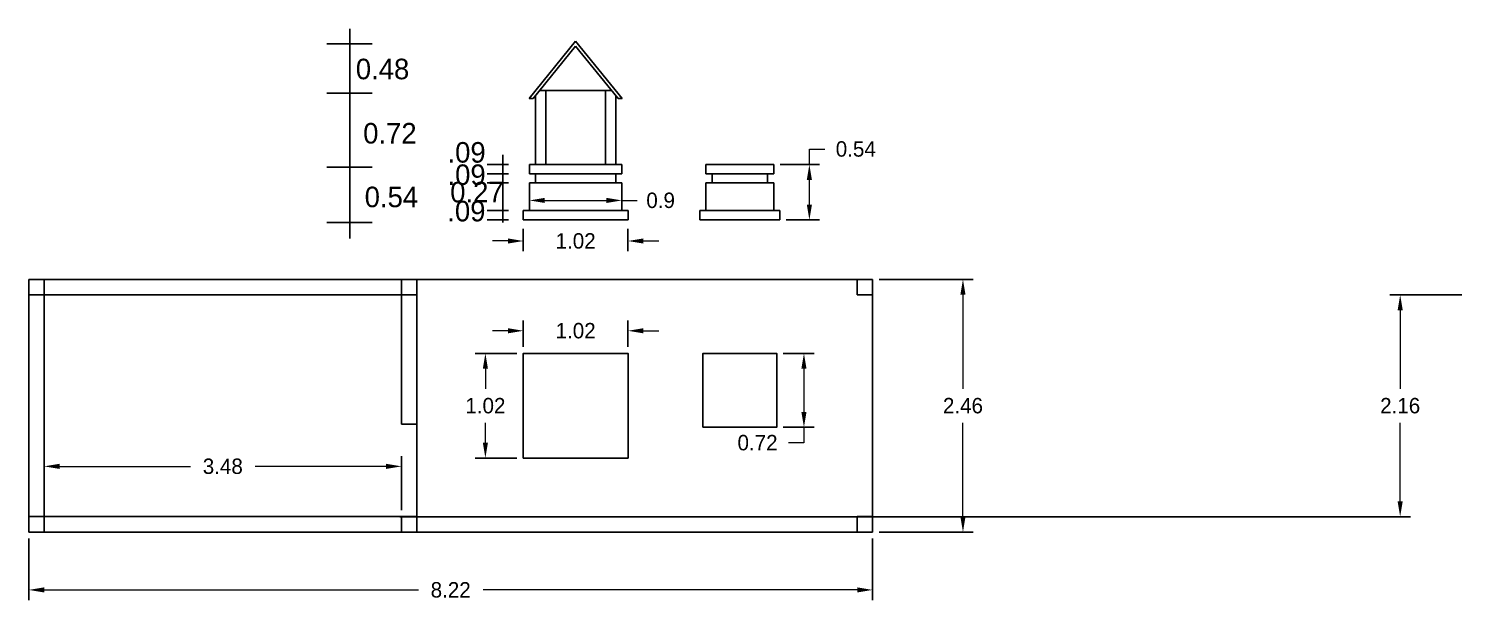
# Model space of a CAD drawing. Header units: inches. Extents: x -100 to 1476, y -184 to 112.
# Drawn here: x 159.9 to 173.92, y -11.1 to -5.53 of the extents above; entities that cross this region are included whole.
import ezdxf

# ---------------------------------------------------------------- set-up
doc = ezdxf.new("R2010")
doc.units = ezdxf.units.IN
doc.header["$MEASUREMENT"] = 0
doc.header["$PDMODE"] = 66
doc.dimstyles.get("Standard").update_dxf_attribs({"dimtxt": 0.15, "dimasz": 0.15, "dimexe": 0.1, "dimexo": 0.0625, "dimgap": 0.09, "dimtad": 0, "dimtih": 1, "dimtoh": 1, "dimdec": 4, "dimdsep": 46, "dimtxsty": 'Standard', "dimcen": 0.09, "dimadec": 0, "dimazin": 0, "dimtfac": 1, "dimtdec": 4, "dimtofl": 0, "dimtmove": 0, "dimatfit": 3, "dimfxl": 0, "dimtolj": 1, "dimtzin": 0, "dimlwd": 15, "dimarcsym": 0})

# ---------------------------------------------------------------- blocks, each defined once
blk = doc.blocks.new('*D198')
at = {"color": 0, "linetype": 'ByBlock', "lineweight": -2, "transparency": 16777216}
for p, q in [((159.902, -10.496), (159.902, -11.097)), ((168.122, -10.496), (168.122, -11.097))]:
    blk.add_line(p, q, dxfattribs=at)
at = {"color": 0, "linetype": 'ByBlock', "lineweight": 15, "transparency": 16777216}
for p, q in [((160.052, -10.997), (163.697, -10.997)), ((167.972, -10.997), (164.327, -10.997))]:
    blk.add_line(p, q, dxfattribs=at)
at = {"color": 0, "linetype": 'ByBlock', "transparency": 16777216}
for points in [[(160.052, -10.972), (160.052, -11.022), (159.902, -10.997)], [(167.972, -10.972), (167.972, -11.022), (168.122, -10.997)]]:
    blk.add_solid(points, dxfattribs=at)
at = {"layer": 'Defpoints', "color": 0, "linetype": 'ByBlock', "transparency": 16777216}
for p in [(159.902, -10.434), (168.122, -10.434), (168.122, -10.997)]:
    blk.add_point(p, dxfattribs=at)
at = {"color": 0, "linetype": 'ByBlock', "transparency": 16777216, "insert": (164.012, -10.997), "char_height": 0.15, "attachment_point": 5}
blk.add_mtext('\\A1;8.22', dxfattribs=at)
blk = doc.blocks.new('*D199')
at = {"color": 0, "linetype": 'ByBlock', "lineweight": -2, "transparency": 16777216}
for p, q in [((168.185, -7.974), (169.102, -7.974)), ((168.185, -10.434), (169.102, -10.434))]:
    blk.add_line(p, q, dxfattribs=at)
at = {"color": 0, "linetype": 'ByBlock', "lineweight": 15, "transparency": 16777216}
for p, q in [((169.002, -8.124), (169.002, -9.039)), ((169.002, -10.284), (169.002, -9.369))]:
    blk.add_line(p, q, dxfattribs=at)
at = {"color": 0, "linetype": 'ByBlock', "transparency": 16777216}
for points in [[(168.977, -8.124), (169.027, -8.124), (169.002, -7.974)], [(168.977, -10.284), (169.027, -10.284), (169.002, -10.434)]]:
    blk.add_solid(points, dxfattribs=at)
at = {"layer": 'Defpoints', "color": 0, "linetype": 'ByBlock', "transparency": 16777216}
for p in [(168.122, -7.974), (168.122, -10.434), (169.002, -10.434)]:
    blk.add_point(p, dxfattribs=at)
at = {"color": 0, "linetype": 'ByBlock', "transparency": 16777216, "insert": (169.002, -9.204), "char_height": 0.15, "attachment_point": 5}
blk.add_mtext('\\A1;2.46', dxfattribs=at)
blk = doc.blocks.new('*D200')
at = {"color": 0, "linetype": 'ByBlock', "lineweight": -2, "transparency": 16777216}
for p, q in [((160.052, -10.221), (160.052, -9.694)), ((163.532, -10.221), (163.532, -9.694))]:
    blk.add_line(p, q, dxfattribs=at)
at = {"color": 0, "linetype": 'ByBlock', "lineweight": 15, "transparency": 16777216}
for p, q in [((160.202, -9.794), (161.477, -9.794)), ((163.382, -9.794), (162.107, -9.794))]:
    blk.add_line(p, q, dxfattribs=at)
at = {"color": 0, "linetype": 'ByBlock', "transparency": 16777216}
for points in [[(160.202, -9.769), (160.202, -9.819), (160.052, -9.794)], [(163.382, -9.769), (163.382, -9.819), (163.532, -9.794)]]:
    blk.add_solid(points, dxfattribs=at)
at = {"layer": 'Defpoints', "color": 0, "linetype": 'ByBlock', "transparency": 16777216}
for p in [(163.532, -9.794), (160.052, -10.284), (163.532, -10.284)]:
    blk.add_point(p, dxfattribs=at)
at = {"color": 0, "linetype": 'ByBlock', "transparency": 16777216, "insert": (161.792, -9.794), "char_height": 0.15, "attachment_point": 5}
blk.add_mtext('\\A1;3.48', dxfattribs=at)
blk = doc.blocks.new('*D201')
at = {"color": 0, "linetype": 'ByBlock', "lineweight": -2, "transparency": 16777216}
for p, q in [((173.861, -8.124), (173.161, -8.124)), ((163.515, -10.284), (173.361, -10.284))]:
    blk.add_line(p, q, dxfattribs=at)
at = {"color": 0, "linetype": 'ByBlock', "lineweight": 15, "transparency": 16777216}
for p, q in [((173.261, -8.274), (173.261, -9.039)), ((173.261, -10.134), (173.261, -9.369))]:
    blk.add_line(p, q, dxfattribs=at)
at = {"color": 0, "linetype": 'ByBlock', "transparency": 16777216}
for points in [[(173.236, -8.274), (173.286, -8.274), (173.261, -8.124)], [(173.236, -10.134), (173.286, -10.134), (173.261, -10.284)]]:
    blk.add_solid(points, dxfattribs=at)
at = {"layer": 'Defpoints', "color": 0, "linetype": 'ByBlock', "transparency": 16777216}
for p in [(173.924, -8.124), (163.452, -10.284), (173.261, -10.284)]:
    blk.add_point(p, dxfattribs=at)
at = {"color": 0, "linetype": 'ByBlock', "transparency": 16777216, "insert": (173.261, -9.204), "char_height": 0.15, "attachment_point": 5}
blk.add_mtext('\\A1;2.16', dxfattribs=at)
blk = doc.blocks.new('*D202')
at = {"color": 0, "linetype": 'ByBlock', "lineweight": -2, "transparency": 16777216}
for p, q in [((164.719, -8.631), (164.719, -8.374)), ((165.739, -8.631), (165.739, -8.374))]:
    blk.add_line(p, q, dxfattribs=at)
at = {"color": 0, "linetype": 'ByBlock', "lineweight": 15, "transparency": 16777216}
for p, q in [((164.569, -8.474), (164.419, -8.474)), ((165.889, -8.474), (166.039, -8.474))]:
    blk.add_line(p, q, dxfattribs=at)
at = {"color": 0, "linetype": 'ByBlock', "transparency": 16777216}
for points in [[(164.569, -8.449), (164.569, -8.499), (164.719, -8.474)], [(165.889, -8.449), (165.889, -8.499), (165.739, -8.474)]]:
    blk.add_solid(points, dxfattribs=at)
at = {"layer": 'Defpoints', "color": 0, "linetype": 'ByBlock', "transparency": 16777216}
for p in [(165.739, -8.474), (164.719, -8.694), (165.739, -8.694)]:
    blk.add_point(p, dxfattribs=at)
at = {"color": 0, "linetype": 'ByBlock', "transparency": 16777216, "insert": (165.229, -8.474), "char_height": 0.15, "attachment_point": 5}
blk.add_mtext('\\A1;1.02', dxfattribs=at)
blk = doc.blocks.new('*D203')
at = {"color": 0, "linetype": 'ByBlock', "lineweight": -2, "transparency": 16777216}
for p, q in [((164.657, -8.694), (164.25, -8.694)), ((164.657, -9.714), (164.25, -9.714))]:
    blk.add_line(p, q, dxfattribs=at)
at = {"color": 0, "linetype": 'ByBlock', "lineweight": 15, "transparency": 16777216}
for p, q in [((164.35, -8.844), (164.35, -9.039)), ((164.35, -9.564), (164.35, -9.369))]:
    blk.add_line(p, q, dxfattribs=at)
at = {"color": 0, "linetype": 'ByBlock', "transparency": 16777216}
for points in [[(164.325, -8.844), (164.375, -8.844), (164.35, -8.694)], [(164.325, -9.564), (164.375, -9.564), (164.35, -9.714)]]:
    blk.add_solid(points, dxfattribs=at)
at = {"layer": 'Defpoints', "color": 0, "linetype": 'ByBlock', "transparency": 16777216}
for p in [(164.719, -8.694), (164.35, -9.714), (164.719, -9.714)]:
    blk.add_point(p, dxfattribs=at)
at = {"color": 0, "linetype": 'ByBlock', "transparency": 16777216, "insert": (164.35, -9.204), "char_height": 0.15, "attachment_point": 5}
blk.add_mtext('\\A1;1.02', dxfattribs=at)
blk = doc.blocks.new('*D204')
at = {"color": 0, "linetype": 'ByBlock', "lineweight": -2, "transparency": 16777216}
for p, q in [((167.251, -8.694), (167.553, -8.694)), ((167.251, -9.414), (167.553, -9.414))]:
    blk.add_line(p, q, dxfattribs=at)
at = {"color": 0, "linetype": 'ByBlock', "lineweight": 15, "transparency": 16777216}
for p, q in [((167.453, -8.844), (167.453, -9.264)), ((167.453, -9.414), (167.453, -9.564)), ((167.453, -9.564), (167.303, -9.564))]:
    blk.add_line(p, q, dxfattribs=at)
at = {"color": 0, "linetype": 'ByBlock', "transparency": 16777216}
for points in [[(167.428, -8.844), (167.478, -8.844), (167.453, -8.694)], [(167.428, -9.264), (167.478, -9.264), (167.453, -9.414)]]:
    blk.add_solid(points, dxfattribs=at)
at = {"layer": 'Defpoints', "color": 0, "linetype": 'ByBlock', "transparency": 16777216}
for p in [(167.189, -8.694), (167.189, -9.414), (167.453, -9.414)]:
    blk.add_point(p, dxfattribs=at)
at = {"color": 0, "linetype": 'ByBlock', "transparency": 16777216, "insert": (167.001, -9.564), "char_height": 0.15, "attachment_point": 5}
blk.add_mtext('\\A1;0.72', dxfattribs=at)
blk = doc.blocks.new('*D205')
at = {"color": 0, "linetype": 'ByBlock', "lineweight": -2, "transparency": 16777216}
for p, q in [((164.719, -7.482), (164.719, -7.7)), ((165.739, -7.482), (165.739, -7.7))]:
    blk.add_line(p, q, dxfattribs=at)
at = {"color": 0, "linetype": 'ByBlock', "lineweight": 15, "transparency": 16777216}
for p, q in [((164.569, -7.6), (164.419, -7.6)), ((165.889, -7.6), (166.039, -7.6))]:
    blk.add_line(p, q, dxfattribs=at)
at = {"color": 0, "linetype": 'ByBlock', "transparency": 16777216}
for points in [[(164.569, -7.575), (164.569, -7.625), (164.719, -7.6)], [(165.889, -7.575), (165.889, -7.625), (165.739, -7.6)]]:
    blk.add_solid(points, dxfattribs=at)
at = {"layer": 'Defpoints', "color": 0, "linetype": 'ByBlock', "transparency": 16777216}
for p in [(164.719, -7.42), (165.739, -7.42), (165.739, -7.6)]:
    blk.add_point(p, dxfattribs=at)
at = {"color": 0, "linetype": 'ByBlock', "transparency": 16777216, "insert": (165.229, -7.6), "char_height": 0.15, "attachment_point": 5}
blk.add_mtext('\\A1;1.02', dxfattribs=at)
blk = doc.blocks.new('*D206')
at = {"color": 0, "linetype": 'ByBlock', "lineweight": -2, "transparency": 16777216}
for p, q in [((164.779, -7.232), (164.779, -7.305)), ((165.679, -7.232), (165.679, -7.305))]:
    blk.add_line(p, q, dxfattribs=at)
at = {"color": 0, "linetype": 'ByBlock', "lineweight": 15, "transparency": 16777216}
for p, q in [((164.929, -7.205), (165.529, -7.205)), ((165.679, -7.205), (165.829, -7.205))]:
    blk.add_line(p, q, dxfattribs=at)
at = {"color": 0, "linetype": 'ByBlock', "transparency": 16777216}
for points in [[(164.929, -7.18), (164.929, -7.23), (164.779, -7.205)], [(165.529, -7.18), (165.529, -7.23), (165.679, -7.205)]]:
    blk.add_solid(points, dxfattribs=at)
at = {"layer": 'Defpoints', "color": 0, "linetype": 'ByBlock', "transparency": 16777216}
for p in [(164.779, -7.17), (165.679, -7.17), (165.679, -7.205)]:
    blk.add_point(p, dxfattribs=at)
at = {"color": 0, "linetype": 'ByBlock', "transparency": 16777216, "insert": (166.057, -7.205), "char_height": 0.15, "attachment_point": 5}
blk.add_mtext('\\A1;0.9', dxfattribs=at)
blk = doc.blocks.new('*D207')
at = {"color": 0, "linetype": 'ByBlock', "lineweight": 15, "transparency": 16777216}
for p, q in [((167.506, -6.855), (167.506, -6.705)), ((167.506, -6.705), (167.656, -6.705)), ((167.506, -7.245), (167.506, -7.005))]:
    blk.add_line(p, q, dxfattribs=at)
at = {"color": 0, "linetype": 'ByBlock', "lineweight": -2, "transparency": 16777216}
for p, q in [((167.221, -6.855), (167.606, -6.855)), ((167.281, -7.395), (167.606, -7.395))]:
    blk.add_line(p, q, dxfattribs=at)
at = {"color": 0, "linetype": 'ByBlock', "transparency": 16777216}
for points in [[(167.481, -7.005), (167.531, -7.005), (167.506, -6.855)], [(167.481, -7.245), (167.531, -7.245), (167.506, -7.395)]]:
    blk.add_solid(points, dxfattribs=at)
at = {"layer": 'Defpoints', "color": 0, "linetype": 'ByBlock', "transparency": 16777216}
for p in [(167.159, -6.855), (167.506, -6.855), (167.219, -7.395)]:
    blk.add_point(p, dxfattribs=at)
at = {"color": 0, "linetype": 'ByBlock', "transparency": 16777216, "insert": (167.958, -6.705), "char_height": 0.15, "attachment_point": 5}
blk.add_mtext('\\A1;0.54', dxfattribs=at)

msp = doc.modelspace()

# ---------------------------------------------------------------- linework, layer by layer
at = {"color": 0, "linetype": 'ByBlock'}
for p, q in [((163.03033, -5.5343), (163.03033, -7.57447)), ((162.80446, -5.67975), (163.24594, -5.67975)), ((165.22928, -5.65464), (164.77516, -6.21356)), ((165.22928, -5.70221), (164.81381, -6.21356)), ((165.22928, -5.65464), (165.6834, -6.21356)), ((165.22928, -5.70221), (165.64474, -6.21356)), ((162.80446, -6.15975), (163.24594, -6.15975)), ((165.58062, -6.13464), (164.87793, -6.13464)), ((164.93928, -6.85464), (164.93928, -6.13464)), ((165.51928, -6.85464), (165.51928, -6.13464)), ((164.81381, -6.21356), (164.77516, -6.21356)), ((164.83928, -6.85464), (164.83928, -6.18221)), ((165.61928, -6.85464), (165.61928, -6.18221)), ((165.64474, -6.21356), (165.6834, -6.21356)), ((164.57363, -6.85464), (164.36797, -6.85464)), ((164.51941, -6.76121), (164.51941, -7.42152)), ((164.51941, -6.86202), (164.51941, -6.86202)), ((165.67928, -6.85464), (164.77928, -6.85464)), ((164.77928, -6.94464), (164.77928, -6.85464)), ((165.67928, -6.94464), (165.67928, -6.85464)), ((166.49887, -6.85464), (167.15887, -6.85464)), ((166.49887, -6.94464), (166.49887, -6.85464)), ((167.15887, -6.94464), (167.15887, -6.85464)), ((162.80446, -6.87975), (163.24594, -6.87975)), ((164.57363, -6.94464), (164.36797, -6.94464)), ((165.67928, -6.94464), (164.77928, -6.94464)), ((164.83928, -7.03464), (164.83928, -6.94464)), ((165.61928, -7.03464), (165.61928, -6.94464)), ((166.49887, -6.94464), (167.15887, -6.94464)), ((166.55887, -7.03464), (166.55887, -6.94464)), ((167.09887, -7.03464), (167.09887, -6.94464)), ((164.57363, -7.03464), (164.36797, -7.03464)), ((164.77928, -7.30464), (164.77928, -7.03464)), ((164.83928, -7.03464), (164.77928, -7.03464)), ((164.77928, -7.30464), (164.77928, -7.03464)), ((164.83928, -7.03464), (165.67928, -7.03464)), ((165.67928, -7.30464), (165.67928, -7.03464)), ((165.67928, -7.30464), (165.67928, -7.03464)), ((166.49887, -7.03464), (167.15887, -7.03464)), ((166.49887, -7.30464), (166.49887, -7.03464)), ((167.15887, -7.30464), (167.15887, -7.03464)), ((162.80446, -7.41975), (163.24594, -7.41975)), ((164.57363, -7.30464), (164.36797, -7.30464)), ((164.57363, -7.39464), (164.36797, -7.39464)), ((164.71928, -7.39464), (164.71928, -7.30464)), ((165.73928, -7.30464), (164.71928, -7.30464)), ((164.71928, -7.39464), (165.73928, -7.39464)), ((165.73928, -7.39464), (165.73928, -7.30464)), ((166.43887, -7.30464), (167.21887, -7.30464)), ((166.43887, -7.30464), (166.43887, -7.39464)), ((166.43887, -7.39464), (167.21887, -7.39464)), ((167.21887, -7.39464), (167.21887, -7.30464)), ((159.90216, -7.97383), (159.90216, -10.43383)), ((159.90216, -7.97383), (168.12216, -7.97383)), ((160.05216, -7.97383), (160.05216, -10.43383)), ((163.53216, -7.97383), (163.53216, -9.38383)), ((163.68216, -7.97383), (163.68216, -9.38383)), ((167.97216, -7.97383), (167.97216, -8.12383)), ((168.12216, -7.97383), (168.12216, -10.43383)), ((159.90216, -8.12383), (163.68216, -8.12383)), ((167.97216, -8.12383), (168.12216, -8.12383)), ((163.53216, -9.38383), (163.68216, -9.38383)), ((163.68216, -9.38383), (163.68216, -10.28383)), ((159.90216, -10.28383), (163.68216, -10.28383)), ((163.53216, -10.28383), (163.53216, -10.43383)), ((163.68216, -10.28383), (163.68216, -10.43383)), ((167.97216, -10.28383), (168.12216, -10.28383)), ((167.97216, -10.28383), (167.97216, -10.43383)), ((159.90216, -10.43383), (168.12216, -10.43383))]:
    msp.add_line(p, q, dxfattribs=at)
for points in [[(164.71928, -9.71383), (165.73928, -9.71383), (165.73928, -8.69383), (164.71928, -8.69383)], [(166.46887, -9.41383), (167.18887, -9.41383), (167.18887, -8.69383), (166.46887, -8.69383)]]:
    msp.add_lwpolyline(points, close=True, dxfattribs=at)

# ---------------------------------------------------------------- texts
at = {"color": 0, "linetype": 'ByBlock', "char_height": 0.2, "width": 0.9041267, "attachment_point": 1}
for s, insert in [('{\\fVani|b0|i0|c0|p34;0.48}', (163.08775, -5.82555)), ('{\\fVani|b0|i0|c0|p34;0.72}', (163.15963, -6.45094)), ('{\\fVani|b0|i0|c0|p34;.09}', (163.98091, -6.63705)), ('{\\fVani|b0|i0|c0|p34;.09}', (163.98091, -6.85474)), ('{\\fVani|b0|i0|c0|p34;.09}', (163.98091, -6.85474)), ('{\\fVani|b0|i0|c0|p34;.09}', (163.98091, -6.85474)), ('{\\fVani|b0|i0|c0|p34;0.54}', (163.17401, -7.07107)), ('{\\fVani|b0|i0|c0|p34;0.27}', (164.00725, -7.02396)), ('{\\fVani|b0|i0|c0|p34;.09}', (163.97901, -7.20901))]:
    msp.add_mtext(s, dxfattribs=dict(at, insert=insert))

# ---------------------------------------------------------------- dimensions: what is measured, and where the dimension line sits
at = {"color": 0, "linetype": 'ByBlock'}
for base, p1, p2, picture, middle in [((167.50573, -6.85464), (167.21887, -7.39464), (167.15887, -6.85464), '*D207', (167.95823, -6.70464)), ((169.00177, -10.43383), (168.12216, -7.97383), (168.12216, -10.43383), '*D199', (169.00177, -9.20383)), ((173.26076, -10.28383), (173.92373, -8.12383), (163.45216, -10.28383), '*D201', (173.26076, -9.20383)), ((164.35019, -9.71383), (164.71928, -8.69383), (164.71928, -9.71383), '*D203', (164.35019, -9.20383)), ((167.45329, -9.41383), (167.18887, -8.69383), (167.18887, -9.41383), '*D204', (167.00079, -9.56383))]:
    dim = msp.add_linear_dim(base=base, p1=p1, p2=p2, angle=90, dimstyle='Standard', dxfattribs=at)
    dim.commit()
    dim.dimension.update_dxf_attribs({"geometry": picture, "text_midpoint": middle})
for base, p1, p2, picture, middle in [((165.67928, -7.20518), (164.77928, -7.16964), (165.67928, -7.16964), '*D206', (166.05678, -7.20518)), ((165.73928, -7.59958), (164.71928, -7.41975), (165.73928, -7.41975), '*D205', (165.22928, -7.59958)), ((165.73928, -8.47382), (164.71928, -8.69383), (165.73928, -8.69383), '*D202', (165.22928, -8.47382)), ((163.53216, -9.79376), (160.05216, -10.28383), (163.53216, -10.28383), '*D200', (161.79216, -9.79376)), ((168.12216, -10.99704), (159.90216, -10.43383), (168.12216, -10.43383), '*D198', (164.01216, -10.99704))]:
    dim = msp.add_linear_dim(base=base, p1=p1, p2=p2, dimstyle='Standard', dxfattribs=at)
    dim.commit()
    dim.dimension.update_dxf_attribs({"geometry": picture, "text_midpoint": middle})

doc.saveas('drawing.dxf')
